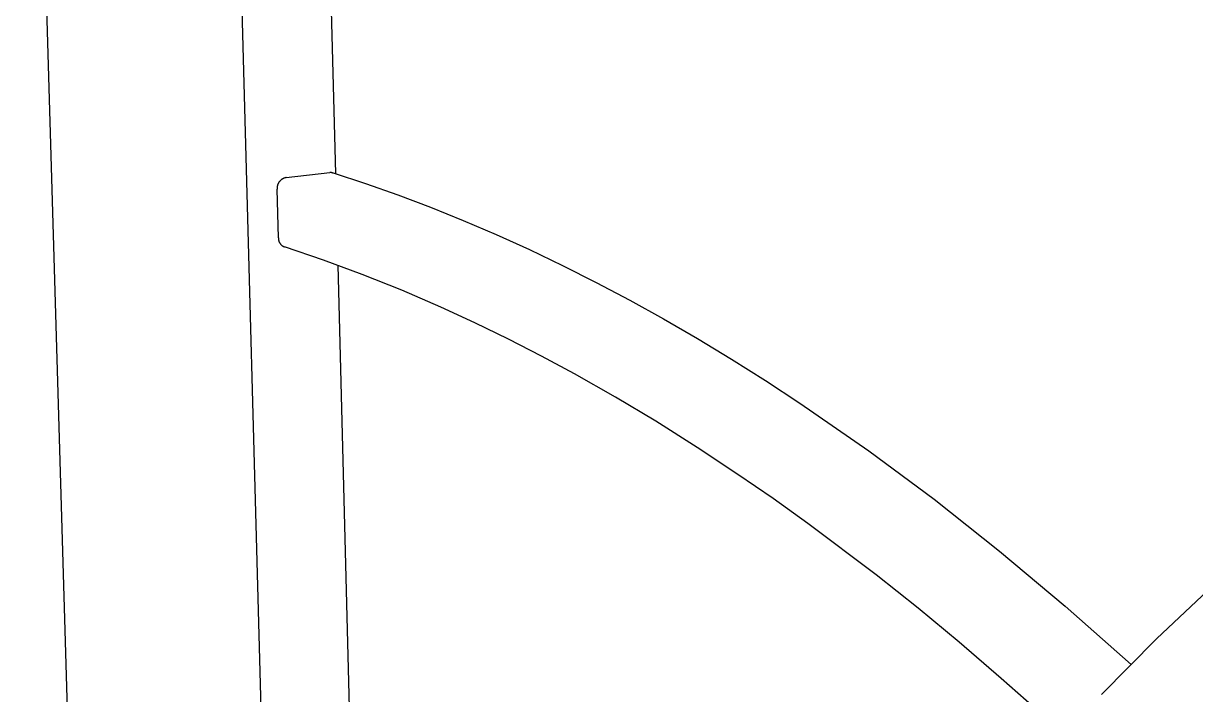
# Model space of a CAD drawing. Header units: millimetres. Extents: x -1576 to 3664, y -445 to 3215.
# Drawn here: x -696.3 to -462.6, y 744.7 to 878.5 of the extents above; entities that cross this region are included whole.
import ezdxf

# ---------------------------------------------------------------- set-up
doc = ezdxf.new("R2010")
doc.units = ezdxf.units.MM
doc.header["$MEASUREMENT"] = 0
doc.layers.add('Utwórz2D linie widoczne', color=7, linetype='Continuous', true_color=0x000000)

msp = doc.modelspace()

# ---------------------------------------------------------------- linework, layer by layer
at = {"layer": 'Utwórz2D linie widoczne'}
for p, q in [((-679.07, 457.48), (-696.29, 1038.67)), ((-641.68, 474.88), (-656.8, 1034.65)), ((-638.01, 999.75), (-634.1, 848.53)), ((-643.91, 847.74), (-635.22, 848.73)), ((-635.16, 848.73), (-635.22, 848.73)), ((-635.11, 848.74), (-635.16, 848.73)), ((-635.05, 848.74), (-635.11, 848.74)), ((-635, 848.74), (-635.05, 848.74)), ((-634.94, 848.74), (-635, 848.74)), ((-634.89, 848.73), (-634.94, 848.74)), ((-634.84, 848.73), (-634.89, 848.73)), ((-634.78, 848.72), (-634.84, 848.73)), ((-634.73, 848.71), (-634.78, 848.72)), ((-634.67, 848.7), (-634.73, 848.71)), ((-634.67, 848.7), (-634.63, 848.69)), ((-634.63, 848.69), (-634.59, 848.68)), ((-634.59, 848.68), (-634.55, 848.66)), ((-634.55, 848.66), (-628.11, 846.57)), ((-645.67, 846.05), (-645.68, 845.97)), ((-645.65, 846.12), (-645.67, 846.05)), ((-645.63, 846.2), (-645.65, 846.12)), ((-645.61, 846.27), (-645.63, 846.2)), ((-645.58, 846.34), (-645.61, 846.27)), ((-645.55, 846.41), (-645.58, 846.34)), ((-645.52, 846.48), (-645.55, 846.41)), ((-645.49, 846.55), (-645.52, 846.48)), ((-645.46, 846.62), (-645.49, 846.55)), ((-645.42, 846.68), (-645.46, 846.62)), ((-645.38, 846.75), (-645.42, 846.68)), ((-645.34, 846.81), (-645.38, 846.75)), ((-645.29, 846.87), (-645.34, 846.81)), ((-645.25, 846.93), (-645.29, 846.87)), ((-645.2, 846.99), (-645.25, 846.93)), ((-645.15, 847.05), (-645.2, 846.99)), ((-645.1, 847.11), (-645.15, 847.05)), ((-645.04, 847.16), (-645.1, 847.11)), ((-644.99, 847.21), (-645.04, 847.16)), ((-644.93, 847.26), (-644.99, 847.21)), ((-644.87, 847.31), (-644.93, 847.26)), ((-644.81, 847.36), (-644.87, 847.31)), ((-644.75, 847.4), (-644.81, 847.36)), ((-644.68, 847.44), (-644.75, 847.4)), ((-644.62, 847.48), (-644.68, 847.44)), ((-644.55, 847.52), (-644.62, 847.48)), ((-644.49, 847.55), (-644.55, 847.52)), ((-644.42, 847.58), (-644.49, 847.55)), ((-644.35, 847.61), (-644.42, 847.58)), ((-644.28, 847.64), (-644.35, 847.61)), ((-644.2, 847.67), (-644.28, 847.64)), ((-644.13, 847.69), (-644.2, 847.67)), ((-644.06, 847.71), (-644.13, 847.69)), ((-643.98, 847.73), (-644.06, 847.71)), ((-643.91, 847.74), (-643.98, 847.73)), ((-628.11, 846.57), (-621.64, 844.29)), ((-645.71, 845.82), (-645.72, 845.75)), ((-645.72, 845.75), (-645.72, 845.67)), ((-645.72, 845.67), (-645.72, 845.59)), ((-645.72, 845.59), (-645.72, 845.52)), ((-645.72, 845.52), (-645.72, 845.44)), ((-645.46, 835.7), (-645.72, 845.44)), ((-645.7, 845.9), (-645.71, 845.82)), ((-645.68, 845.97), (-645.7, 845.9)), ((-621.64, 844.29), (-615.14, 841.83)), ((-615.14, 841.83), (-608.6, 839.2)), ((-608.6, 839.2), (-602.03, 836.38)), ((-645.46, 835.7), (-645.46, 835.64)), ((-645.46, 835.64), (-645.46, 835.57)), ((-645.46, 835.57), (-645.45, 835.51)), ((-645.45, 835.51), (-645.45, 835.44)), ((-645.45, 835.44), (-645.44, 835.38)), ((-645.44, 835.38), (-645.43, 835.32)), ((-645.43, 835.32), (-645.41, 835.25)), ((-645.41, 835.25), (-645.4, 835.19)), ((-645.4, 835.19), (-645.38, 835.13)), ((-645.38, 835.13), (-645.36, 835.07)), ((-645.36, 835.07), (-645.34, 835.01)), ((-645.34, 835.01), (-645.32, 834.95)), ((-645.32, 834.95), (-645.29, 834.89)), ((-645.29, 834.89), (-645.26, 834.83)), ((-645.26, 834.83), (-645.23, 834.77)), ((-645.23, 834.77), (-645.2, 834.71)), ((-645.2, 834.71), (-645.17, 834.66)), ((-645.17, 834.66), (-645.13, 834.6)), ((-645.13, 834.6), (-645.09, 834.55)), ((-645.09, 834.55), (-645.05, 834.5)), ((-645.05, 834.5), (-645.01, 834.45)), ((-645.01, 834.45), (-644.97, 834.4)), ((-644.97, 834.4), (-644.93, 834.35)), ((-644.93, 834.35), (-644.88, 834.31)), ((-602.03, 836.38), (-595.42, 833.39)), ((-644.88, 834.31), (-644.83, 834.26)), ((-644.83, 834.26), (-644.78, 834.22)), ((-644.78, 834.22), (-644.73, 834.18)), ((-644.73, 834.18), (-644.68, 834.14)), ((-644.68, 834.14), (-644.63, 834.11)), ((-644.63, 834.11), (-644.58, 834.07)), ((-644.58, 834.07), (-644.52, 834.04)), ((-644.52, 834.04), (-644.46, 834.01)), ((-644.46, 834.01), (-644.41, 833.98)), ((-644.41, 833.98), (-644.35, 833.95)), ((-644.35, 833.95), (-644.29, 833.92)), ((-644.29, 833.92), (-644.23, 833.9)), ((-636.45, 831.27), (-644.23, 833.9)), ((-595.42, 833.39), (-588.78, 830.21)), ((-628.75, 828.43), (-636.45, 831.27)), ((-633.63, 830.26), (-625.37, 510.31)), ((-588.78, 830.21), (-582.11, 826.85)), ((-620.86, 825.27), (-628.75, 828.43)), ((-613.05, 821.9), (-620.86, 825.27)), ((-582.11, 826.85), (-575.41, 823.3)), ((-575.41, 823.3), (-568.68, 819.57)), ((-606.3, 818.79), (-613.05, 821.9)), ((-599.61, 815.53), (-606.3, 818.79)), ((-568.68, 819.57), (-561.92, 815.65)), ((-561.92, 815.65), (-555.14, 811.54)), ((-592.99, 812.13), (-599.61, 815.53)), ((-586.44, 808.6), (-592.99, 812.13)), ((-555.14, 811.54), (-548.33, 807.25)), ((-578.27, 803.97), (-586.44, 808.6)), ((-548.33, 807.25), (-541.49, 802.77)), ((-570.22, 799.15), (-578.27, 803.97)), ((-541.49, 802.77), (-527.74, 793.24)), ((-561.96, 793.95), (-570.22, 799.15)), ((-553.82, 788.57), (-561.96, 793.95)), ((-527.74, 793.24), (-514.74, 783.59)), ((-546.81, 783.74), (-553.82, 788.57)), ((-539.88, 778.78), (-546.81, 783.74)), ((-514.74, 783.59), (-501.69, 773.28)), ((-526.28, 768.52), (-539.88, 778.78)), ((-501.69, 773.28), (-488.59, 762.3)), ((-517.93, 761.88), (-526.28, 768.52)), ((-470.35, 755.75), (-459.04, 766.49)), ((-509.71, 755.09), (-517.93, 761.88)), ((-488.59, 762.3), (-475.45, 750.65)), ((-501.33, 747.89), (-509.71, 755.09)), ((-481.33, 744.66), (-470.35, 755.75)), ((-493.07, 740.55), (-501.33, 747.89))]:
    msp.add_line(p, q, dxfattribs=at)

doc.saveas('drawing.dxf')
